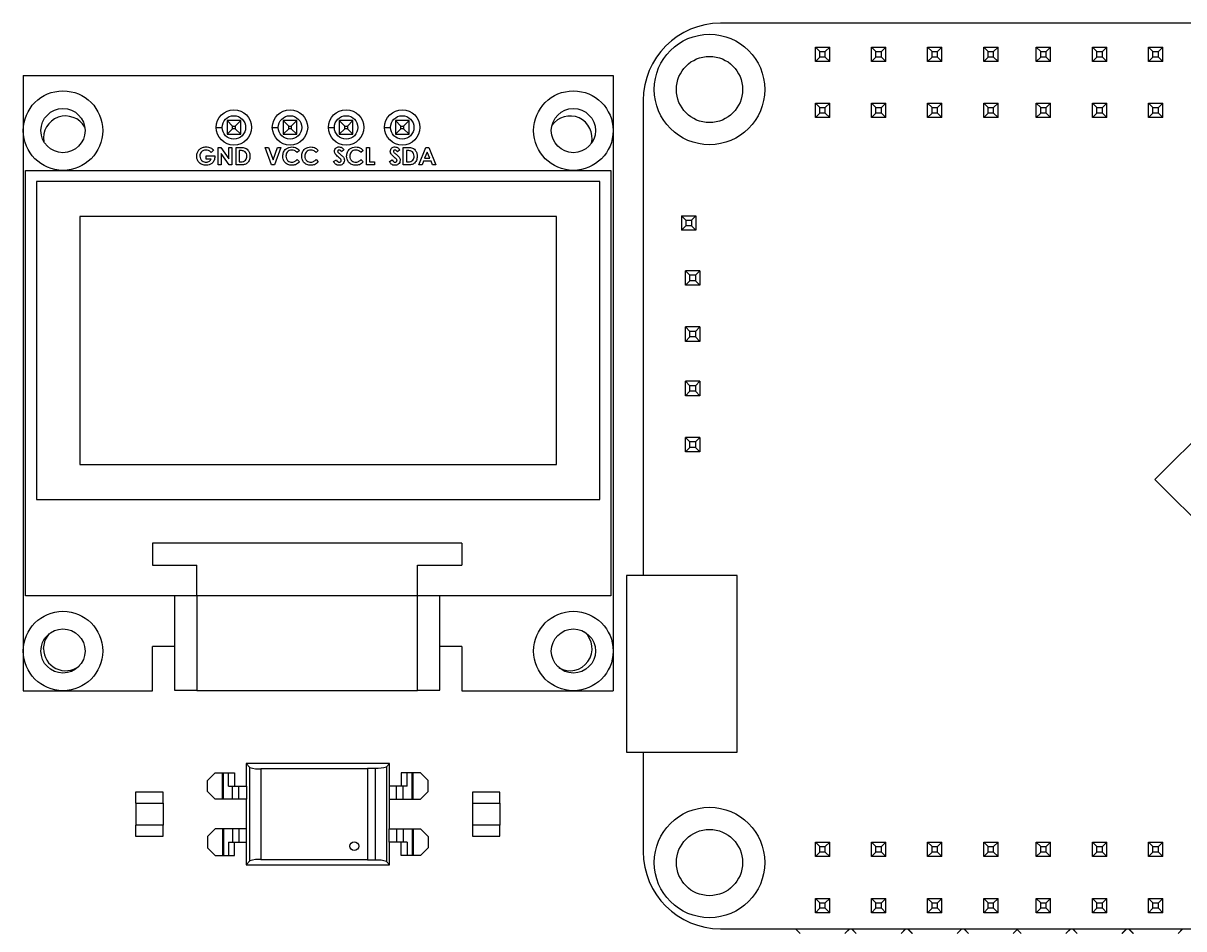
# Model space of a CAD drawing. Header units: millimetres. Extents: x 125 to 686, y 158 to 585.
# Drawn here: x 438.2 to 490.8, y 344.5 to 385.5 of the extents above; entities that cross this region are included whole.
import ezdxf

# ---------------------------------------------------------------- set-up
doc = ezdxf.new("R2010")
doc.units = ezdxf.units.MM

msp = doc.modelspace()

# ---------------------------------------------------------------- linework, layer by layer
at = {"color": 7, "linetype": 'Continuous', "lineweight": 25}
for p, q in [((531.799, 385.541), (469.799, 385.541)), ((474.291, 384.26), (474.091, 384.46)), ((474.091, 384.46), (474.741, 384.46)), ((474.091, 383.81), (474.091, 384.46)), ((474.091, 383.81), (474.291, 384.01)), ((474.291, 384.26), (474.541, 384.26)), ((474.291, 384.01), (474.291, 384.26)), ((474.541, 384.01), (474.291, 384.01)), ((474.541, 384.26), (474.741, 384.46)), ((474.541, 384.01), (474.541, 384.26)), ((474.541, 384.01), (474.741, 383.81)), ((474.741, 383.81), (474.741, 384.46)), ((476.831, 384.26), (476.631, 384.46)), ((476.631, 384.46), (477.281, 384.46)), ((476.631, 383.81), (476.631, 384.46)), ((476.631, 383.81), (476.831, 384.01)), ((476.831, 384.26), (477.081, 384.26)), ((476.831, 384.01), (476.831, 384.26)), ((477.081, 384.01), (476.831, 384.01)), ((477.081, 384.26), (477.281, 384.46)), ((477.081, 384.01), (477.081, 384.26)), ((477.081, 384.01), (477.281, 383.81)), ((477.281, 383.81), (477.281, 384.46)), ((479.371, 384.26), (479.171, 384.46)), ((479.171, 384.46), (479.821, 384.46)), ((479.171, 383.81), (479.171, 384.46)), ((479.171, 383.81), (479.371, 384.01)), ((479.371, 384.26), (479.621, 384.26)), ((479.371, 384.01), (479.371, 384.26)), ((479.621, 384.01), (479.371, 384.01)), ((479.621, 384.26), (479.821, 384.46)), ((479.621, 384.01), (479.621, 384.26)), ((479.621, 384.01), (479.821, 383.81)), ((479.821, 383.81), (479.821, 384.46)), ((481.911, 384.26), (481.711, 384.46)), ((481.711, 383.81), (481.711, 384.46)), ((481.711, 384.46), (482.361, 384.46)), ((481.711, 383.81), (481.911, 384.01)), ((481.911, 384.01), (481.911, 384.26)), ((481.911, 384.26), (482.161, 384.26)), ((482.161, 384.01), (481.911, 384.01)), ((482.161, 384.26), (482.361, 384.46)), ((482.161, 384.01), (482.161, 384.26)), ((482.161, 384.01), (482.361, 383.81)), ((482.361, 383.81), (482.361, 384.46)), ((484.291, 384.26), (484.091, 384.46)), ((484.091, 384.46), (484.741, 384.46)), ((484.091, 383.81), (484.091, 384.46)), ((484.091, 383.81), (484.291, 384.01)), ((484.291, 384.26), (484.541, 384.26)), ((484.291, 384.01), (484.291, 384.26)), ((484.541, 384.01), (484.291, 384.01)), ((484.541, 384.26), (484.741, 384.46)), ((484.541, 384.01), (484.541, 384.26)), ((484.541, 384.01), (484.741, 383.81)), ((484.741, 383.81), (484.741, 384.46)), ((486.831, 384.26), (486.631, 384.46)), ((486.631, 383.81), (486.631, 384.46)), ((486.631, 384.46), (487.281, 384.46)), ((486.631, 383.81), (486.831, 384.01)), ((486.831, 384.01), (486.831, 384.26)), ((486.831, 384.26), (487.081, 384.26)), ((487.081, 384.01), (486.831, 384.01)), ((487.081, 384.26), (487.281, 384.46)), ((487.081, 384.01), (487.081, 384.26)), ((487.081, 384.01), (487.281, 383.81)), ((487.281, 383.81), (487.281, 384.46)), ((489.371, 384.26), (489.171, 384.46)), ((489.171, 384.46), (489.821, 384.46)), ((489.171, 383.81), (489.171, 384.46)), ((489.171, 383.81), (489.371, 384.01)), ((489.371, 384.26), (489.621, 384.26)), ((489.371, 384.01), (489.371, 384.26)), ((489.621, 384.01), (489.371, 384.01)), ((489.621, 384.26), (489.821, 384.46)), ((489.621, 384.01), (489.621, 384.26)), ((489.621, 384.01), (489.821, 383.81)), ((489.821, 383.81), (489.821, 384.46)), ((474.741, 383.81), (474.091, 383.81)), ((477.281, 383.81), (476.631, 383.81)), ((479.821, 383.81), (479.171, 383.81)), ((482.361, 383.81), (481.711, 383.81)), ((484.741, 383.81), (484.091, 383.81)), ((487.281, 383.81), (486.631, 383.81)), ((489.821, 383.81), (489.171, 383.81)), ((438.238, 383.178), (438.238, 355.318)), ((438.238, 383.178), (464.938, 383.178)), ((464.938, 383.178), (464.938, 355.318)), ((466.299, 382.041), (466.299, 360.541)), ((474.291, 381.72), (474.091, 381.92)), ((474.091, 381.92), (474.741, 381.92)), ((474.091, 381.27), (474.091, 381.92)), ((474.541, 381.72), (474.741, 381.92)), ((474.741, 381.27), (474.741, 381.92)), ((476.831, 381.72), (476.631, 381.92)), ((476.631, 381.27), (476.631, 381.92)), ((476.631, 381.92), (477.281, 381.92)), ((477.081, 381.72), (477.281, 381.92)), ((477.281, 381.27), (477.281, 381.92)), ((479.371, 381.72), (479.171, 381.92)), ((479.171, 381.27), (479.171, 381.92)), ((479.171, 381.92), (479.821, 381.92)), ((479.621, 381.72), (479.821, 381.92)), ((479.821, 381.27), (479.821, 381.92)), ((481.911, 381.72), (481.711, 381.92)), ((481.711, 381.92), (482.361, 381.92)), ((481.711, 381.27), (481.711, 381.92)), ((482.161, 381.72), (482.361, 381.92)), ((482.361, 381.27), (482.361, 381.92)), ((484.291, 381.72), (484.091, 381.92)), ((484.091, 381.27), (484.091, 381.92)), ((484.091, 381.92), (484.741, 381.92)), ((484.541, 381.72), (484.741, 381.92)), ((484.741, 381.27), (484.741, 381.92)), ((486.831, 381.72), (486.631, 381.92)), ((486.631, 381.27), (486.631, 381.92)), ((486.631, 381.92), (487.281, 381.92)), ((487.081, 381.72), (487.281, 381.92)), ((487.281, 381.27), (487.281, 381.92)), ((489.371, 381.72), (489.171, 381.92)), ((489.171, 381.27), (489.171, 381.92)), ((489.171, 381.92), (489.821, 381.92)), ((489.621, 381.72), (489.821, 381.92)), ((489.821, 381.27), (489.821, 381.92)), ((474.091, 381.27), (474.291, 381.47)), ((474.291, 381.72), (474.541, 381.72)), ((474.291, 381.47), (474.291, 381.72)), ((474.541, 381.47), (474.291, 381.47)), ((474.541, 381.47), (474.541, 381.72)), ((474.541, 381.47), (474.741, 381.27)), ((476.631, 381.27), (476.831, 381.47)), ((476.831, 381.47), (476.831, 381.72)), ((476.831, 381.72), (477.081, 381.72)), ((477.081, 381.47), (476.831, 381.47)), ((477.081, 381.47), (477.081, 381.72)), ((477.081, 381.47), (477.281, 381.27)), ((479.171, 381.27), (479.371, 381.47)), ((479.371, 381.47), (479.371, 381.72)), ((479.371, 381.72), (479.621, 381.72)), ((479.621, 381.47), (479.371, 381.47)), ((479.621, 381.47), (479.621, 381.72)), ((479.621, 381.47), (479.821, 381.27)), ((481.711, 381.27), (481.911, 381.47)), ((481.911, 381.72), (482.161, 381.72)), ((481.911, 381.47), (481.911, 381.72)), ((482.161, 381.47), (481.911, 381.47)), ((482.161, 381.47), (482.161, 381.72)), ((482.161, 381.47), (482.361, 381.27)), ((484.091, 381.27), (484.291, 381.47)), ((484.291, 381.47), (484.291, 381.72)), ((484.291, 381.72), (484.541, 381.72)), ((484.541, 381.47), (484.291, 381.47)), ((484.541, 381.47), (484.541, 381.72)), ((484.541, 381.47), (484.741, 381.27)), ((486.631, 381.27), (486.831, 381.47)), ((486.831, 381.47), (486.831, 381.72)), ((486.831, 381.72), (487.081, 381.72)), ((487.081, 381.47), (486.831, 381.47)), ((487.081, 381.47), (487.081, 381.72)), ((487.081, 381.47), (487.281, 381.27)), ((489.171, 381.27), (489.371, 381.47)), ((489.371, 381.47), (489.371, 381.72)), ((489.371, 381.72), (489.621, 381.72)), ((489.621, 381.47), (489.371, 381.47)), ((489.621, 381.47), (489.621, 381.72)), ((489.621, 381.47), (489.821, 381.27)), ((448.084, 381.134), (447.462, 381.134)), ((447.716, 380.88), (447.462, 381.134)), ((447.462, 381.134), (447.462, 380.512)), ((447.716, 380.766), (447.716, 380.88)), ((447.716, 380.88), (447.83, 380.88)), ((448.084, 381.134), (447.83, 380.88)), ((447.83, 380.88), (447.83, 380.766)), ((448.084, 380.512), (448.084, 381.134)), ((450.624, 381.134), (450.002, 381.134)), ((450.002, 381.134), (450.256, 380.88)), ((450.002, 381.134), (450.002, 380.512)), ((450.256, 380.88), (450.37, 380.88)), ((450.256, 380.766), (450.256, 380.88)), ((450.624, 381.134), (450.37, 380.88)), ((450.37, 380.88), (450.37, 380.766)), ((450.624, 380.512), (450.624, 381.134)), ((452.542, 381.134), (452.542, 380.512)), ((452.796, 380.88), (452.542, 381.134)), ((453.164, 381.134), (452.542, 381.134)), ((452.796, 380.766), (452.796, 380.88)), ((452.796, 380.88), (452.91, 380.88)), ((453.164, 381.134), (452.91, 380.88)), ((452.91, 380.88), (452.91, 380.766)), ((453.164, 380.512), (453.164, 381.134)), ((455.704, 381.134), (455.082, 381.134)), ((455.336, 380.88), (455.082, 381.134)), ((455.082, 381.134), (455.082, 380.512)), ((455.336, 380.766), (455.336, 380.88)), ((455.336, 380.88), (455.45, 380.88)), ((455.704, 381.134), (455.45, 380.88)), ((455.45, 380.88), (455.45, 380.766)), ((455.704, 380.512), (455.704, 381.134)), ((474.741, 381.27), (474.091, 381.27)), ((477.281, 381.27), (476.631, 381.27)), ((479.821, 381.27), (479.171, 381.27)), ((482.361, 381.27), (481.711, 381.27)), ((484.741, 381.27), (484.091, 381.27)), ((487.281, 381.27), (486.631, 381.27)), ((489.821, 381.27), (489.171, 381.27)), ((446.973, 380.823), (447.241, 380.823)), ((447.716, 380.766), (447.462, 380.512)), ((447.462, 380.512), (448.084, 380.512)), ((447.83, 380.766), (447.716, 380.766)), ((448.084, 380.512), (447.83, 380.766)), ((449.513, 380.823), (449.781, 380.823)), ((450.256, 380.766), (450.002, 380.512)), ((450.002, 380.512), (450.624, 380.512)), ((450.37, 380.766), (450.256, 380.766)), ((450.37, 380.766), (450.624, 380.512)), ((452.053, 380.823), (452.321, 380.823)), ((452.796, 380.766), (452.542, 380.512)), ((452.542, 380.512), (453.164, 380.512)), ((452.91, 380.766), (452.796, 380.766)), ((453.164, 380.512), (452.91, 380.766)), ((454.593, 380.823), (454.861, 380.823)), ((455.336, 380.766), (455.082, 380.512)), ((455.082, 380.512), (455.704, 380.512)), ((455.45, 380.766), (455.336, 380.766)), ((455.704, 380.512), (455.45, 380.766)), ((446.857, 379.795), (446.749, 379.692)), ((447.055, 379.921), (447.184, 379.921)), ((447.055, 379.128), (447.055, 379.921)), ((447.184, 379.921), (447.544, 379.399)), ((447.544, 379.921), (447.686, 379.921)), ((447.544, 379.399), (447.544, 379.921)), ((447.686, 379.921), (447.686, 379.128)), ((447.87, 379.921), (448.049, 379.921)), ((447.87, 379.128), (447.87, 379.921)), ((449.187, 379.921), (449.34, 379.921)), ((449.475, 379.128), (449.187, 379.921)), ((449.34, 379.921), (449.544, 379.358)), ((449.544, 379.358), (449.748, 379.921)), ((449.9, 379.921), (449.612, 379.128)), ((449.748, 379.921), (449.9, 379.921)), ((450.739, 379.784), (450.635, 379.684)), ((451.594, 379.784), (451.49, 379.684)), ((452.754, 379.815), (452.648, 379.718)), ((453.629, 379.784), (453.525, 379.684)), ((453.772, 379.921), (453.914, 379.921)), ((453.772, 379.128), (453.772, 379.921)), ((453.914, 379.921), (453.914, 379.27)), ((455.278, 379.815), (455.171, 379.718)), ((455.441, 379.921), (455.62, 379.921)), ((455.441, 379.128), (455.441, 379.921)), ((456.138, 379.128), (456.458, 379.921)), ((456.458, 379.921), (456.591, 379.921)), ((456.591, 379.921), (456.911, 379.128)), ((446.516, 379.535), (446.912, 379.535)), ((446.516, 379.392), (446.516, 379.535)), ((446.744, 379.392), (446.516, 379.392)), ((446.912, 379.535), (446.913, 379.501)), ((447.198, 379.648), (447.198, 379.128)), ((447.557, 379.128), (447.198, 379.648)), ((448.012, 379.779), (448.012, 379.27)), ((448.066, 379.779), (448.012, 379.779)), ((448.012, 379.27), (448.086, 379.27)), ((450.635, 379.365), (450.736, 379.259)), ((451.49, 379.365), (451.591, 379.259)), ((452.286, 379.276), (452.411, 379.352)), ((453.525, 379.365), (453.626, 379.259)), ((453.914, 379.27), (454.138, 379.27)), ((454.138, 379.27), (454.138, 379.128)), ((454.81, 379.276), (454.935, 379.352)), ((455.583, 379.779), (455.583, 379.27)), ((455.638, 379.779), (455.583, 379.779)), ((455.583, 379.27), (455.658, 379.27)), ((456.351, 379.29), (456.29, 379.128)), ((456.697, 379.29), (456.351, 379.29)), ((456.524, 379.708), (456.406, 379.433)), ((456.406, 379.433), (456.643, 379.433)), ((456.643, 379.433), (456.524, 379.708)), ((456.759, 379.128), (456.697, 379.29)), ((438.338, 359.618), (438.338, 378.878)), ((438.338, 378.878), (464.838, 378.878)), ((447.198, 379.128), (447.055, 379.128)), ((447.686, 379.128), (447.557, 379.128)), ((448.052, 379.128), (447.87, 379.128)), ((449.612, 379.128), (449.475, 379.128)), ((454.138, 379.128), (453.772, 379.128)), ((455.623, 379.128), (455.441, 379.128)), ((456.29, 379.128), (456.138, 379.128)), ((456.911, 379.128), (456.759, 379.128)), ((464.838, 378.878), (464.838, 359.618)), ((438.838, 378.378), (438.838, 363.978)), ((464.338, 378.378), (438.838, 378.378)), ((464.338, 363.978), (464.338, 378.378)), ((440.808, 376.788), (440.808, 365.568)), ((462.368, 376.788), (440.808, 376.788)), ((462.368, 365.568), (462.368, 376.788)), ((468.229, 376.621), (468.029, 376.821)), ((468.029, 376.821), (468.679, 376.821)), ((468.029, 376.821), (468.029, 376.171)), ((468.679, 376.821), (468.479, 376.621)), ((468.679, 376.821), (468.679, 376.171)), ((468.229, 376.371), (468.029, 376.171)), ((468.679, 376.171), (468.029, 376.171)), ((468.229, 376.621), (468.479, 376.621)), ((468.229, 376.621), (468.229, 376.371)), ((468.479, 376.371), (468.229, 376.371)), ((468.479, 376.621), (468.479, 376.371)), ((468.479, 376.371), (468.679, 376.171)), ((468.41, 374.128), (468.21, 374.328)), ((468.21, 373.678), (468.21, 374.328)), ((468.86, 374.328), (468.21, 374.328)), ((468.41, 373.878), (468.41, 374.128)), ((468.66, 374.128), (468.41, 374.128)), ((468.66, 374.128), (468.86, 374.328)), ((468.66, 374.128), (468.66, 373.878)), ((468.86, 374.328), (468.86, 373.678)), ((468.41, 373.878), (468.21, 373.678)), ((468.86, 373.678), (468.21, 373.678)), ((468.66, 373.878), (468.41, 373.878)), ((468.86, 373.678), (468.66, 373.878)), ((498.299, 373.719), (489.46, 364.88)), ((468.41, 371.588), (468.21, 371.788)), ((468.21, 371.138), (468.21, 371.788)), ((468.86, 371.788), (468.21, 371.788)), ((468.41, 371.338), (468.41, 371.588)), ((468.66, 371.588), (468.41, 371.588)), ((468.66, 371.588), (468.86, 371.788)), ((468.66, 371.588), (468.66, 371.338)), ((468.86, 371.788), (468.86, 371.138)), ((468.41, 371.338), (468.21, 371.138)), ((468.86, 371.138), (468.21, 371.138)), ((468.66, 371.338), (468.41, 371.338)), ((468.86, 371.138), (468.66, 371.338)), ((468.41, 369.128), (468.21, 369.328)), ((468.21, 368.678), (468.21, 369.328)), ((468.86, 369.328), (468.21, 369.328)), ((468.66, 369.128), (468.86, 369.328)), ((468.86, 369.328), (468.86, 368.678)), ((468.41, 368.878), (468.21, 368.678)), ((468.41, 368.878), (468.41, 369.128)), ((468.66, 369.128), (468.41, 369.128)), ((468.66, 368.878), (468.41, 368.878)), ((468.66, 369.128), (468.66, 368.878)), ((468.86, 368.678), (468.66, 368.878)), ((468.86, 368.678), (468.21, 368.678)), ((468.41, 366.588), (468.21, 366.788)), ((468.21, 366.138), (468.21, 366.788)), ((468.86, 366.788), (468.21, 366.788)), ((468.66, 366.588), (468.86, 366.788)), ((468.86, 366.788), (468.86, 366.138)), ((468.41, 366.338), (468.21, 366.138)), ((468.86, 366.138), (468.21, 366.138)), ((468.41, 366.338), (468.41, 366.588)), ((468.66, 366.588), (468.41, 366.588)), ((468.66, 366.338), (468.41, 366.338)), ((468.66, 366.588), (468.66, 366.338)), ((468.86, 366.138), (468.66, 366.338)), ((440.808, 365.568), (462.368, 365.568)), ((489.46, 364.88), (498.299, 356.041)), ((438.838, 363.978), (464.338, 363.978)), ((444.091, 361.998), (444.091, 360.998)), ((458.091, 361.998), (444.091, 361.998)), ((458.091, 361.998), (458.091, 360.998)), ((444.091, 360.998), (446.096, 360.998)), ((446.096, 359.618), (446.096, 360.998)), ((456.091, 359.618), (456.091, 360.998)), ((456.091, 360.998), (458.091, 360.998)), ((465.549, 360.541), (465.549, 352.541)), ((470.549, 360.541), (465.549, 360.541)), ((470.549, 352.541), (470.549, 360.541)), ((464.838, 359.618), (438.338, 359.618)), ((444.091, 355.318), (444.091, 357.318)), ((445.091, 357.318), (444.091, 357.318)), ((458.091, 357.318), (457.091, 357.318)), ((458.091, 357.318), (458.091, 355.318)), ((438.238, 355.318), (444.091, 355.318)), ((445.091, 355.338), (446.096, 355.338)), ((456.091, 355.318), (446.096, 355.318)), ((456.091, 355.338), (457.091, 355.338)), ((458.091, 355.318), (464.938, 355.318)), ((465.549, 352.541), (470.549, 352.541)), ((466.299, 352.541), (466.299, 348.041)), ((454.822, 352.023), (448.322, 352.023)), ((448.5, 351.845), (448.322, 352.023)), ((448.322, 352.023), (448.322, 351.003)), ((454.678, 351.88), (454.822, 352.023)), ((454.822, 351.003), (454.822, 352.023)), ((446.922, 351.603), (446.572, 351.253)), ((446.922, 351.603), (447.798, 351.603)), ((447.262, 350.403), (447.262, 351.603)), ((447.302, 350.403), (447.302, 351.603)), ((447.532, 351.003), (447.532, 351.603)), ((447.798, 351.603), (447.798, 351.003)), ((448.5, 347.621), (448.5, 351.845)), ((448.995, 351.784), (448.995, 347.682)), ((453.822, 351.784), (448.995, 351.784)), ((453.822, 351.819), (453.822, 347.647)), ((453.822, 351.819), (454.183, 351.819)), ((454.183, 347.647), (454.183, 351.819)), ((454.678, 351.88), (454.678, 347.586)), ((456.222, 351.603), (455.346, 351.603)), ((455.346, 351.603), (455.346, 351.003)), ((455.612, 351.003), (455.612, 351.603)), ((455.842, 350.403), (455.842, 351.603)), ((455.881, 350.403), (455.881, 351.603)), ((456.222, 351.603), (456.572, 351.253)), ((446.572, 350.753), (446.572, 351.253)), ((447.532, 351.003), (448.34, 351.003)), ((447.711, 350.403), (447.711, 351.003)), ((448.004, 350.403), (448.004, 351.003)), ((448.34, 351.003), (448.34, 350.403)), ((454.804, 351.003), (454.804, 350.403)), ((455.612, 351.003), (454.804, 351.003)), ((455.139, 350.403), (455.139, 351.003)), ((455.433, 350.403), (455.433, 351.003)), ((456.572, 350.753), (456.572, 351.253)), ((444.577, 350.733), (443.327, 350.733)), ((443.327, 350.733), (443.327, 350.233)), ((444.577, 350.233), (444.577, 350.733)), ((446.572, 350.753), (446.922, 350.403)), ((448.34, 350.403), (446.922, 350.403)), ((448.322, 350.403), (448.322, 349.063)), ((454.804, 350.403), (456.222, 350.403)), ((454.822, 349.063), (454.822, 350.403)), ((456.572, 350.753), (456.222, 350.403)), ((458.567, 350.733), (458.567, 350.233)), ((459.817, 350.733), (458.567, 350.733)), ((459.817, 350.233), (459.817, 350.733)), ((443.327, 350.233), (444.577, 350.233)), ((443.328, 350.233), (443.328, 349.233)), ((444.576, 350.233), (444.576, 349.233)), ((458.567, 350.233), (459.817, 350.233)), ((458.568, 350.233), (458.568, 349.233)), ((459.816, 350.233), (459.816, 349.233)), ((444.577, 349.233), (443.327, 349.233)), ((443.327, 349.233), (443.327, 348.733)), ((444.577, 348.733), (444.577, 349.233)), ((446.572, 348.713), (446.922, 349.063)), ((448.34, 349.063), (446.922, 349.063)), ((447.262, 349.063), (447.262, 347.863)), ((447.302, 349.063), (447.302, 347.863)), ((447.711, 349.063), (447.711, 348.463)), ((448.004, 349.063), (448.004, 348.463)), ((448.34, 348.463), (448.34, 349.063)), ((454.804, 349.063), (456.222, 349.063)), ((454.804, 348.463), (454.804, 349.063)), ((455.139, 349.063), (455.139, 348.463)), ((455.433, 349.063), (455.433, 348.463)), ((455.842, 349.063), (455.842, 347.863)), ((455.881, 349.063), (455.881, 347.863)), ((456.572, 348.713), (456.222, 349.063)), ((458.567, 349.233), (458.567, 348.733)), ((459.817, 349.233), (458.567, 349.233)), ((459.817, 348.733), (459.817, 349.233)), ((443.327, 348.733), (444.577, 348.733)), ((446.572, 348.713), (446.572, 348.213)), ((447.532, 348.463), (448.34, 348.463)), ((447.532, 348.463), (447.532, 347.863)), ((447.798, 347.863), (447.798, 348.463)), ((448.322, 348.463), (448.322, 347.443)), ((455.612, 348.463), (454.804, 348.463)), ((454.822, 347.443), (454.822, 348.463)), ((455.346, 347.863), (455.346, 348.463)), ((455.612, 348.463), (455.612, 347.863)), ((456.572, 348.713), (456.572, 348.213)), ((458.567, 348.733), (459.817, 348.733)), ((474.291, 348.26), (474.091, 348.46)), ((474.091, 347.81), (474.091, 348.46)), ((474.091, 348.46), (474.741, 348.46)), ((474.541, 348.26), (474.741, 348.46)), ((474.741, 347.81), (474.741, 348.46)), ((476.831, 348.26), (476.631, 348.46)), ((476.631, 348.46), (477.281, 348.46)), ((476.631, 347.81), (476.631, 348.46)), ((477.081, 348.26), (477.281, 348.46)), ((477.281, 347.81), (477.281, 348.46)), ((479.371, 348.26), (479.171, 348.46)), ((479.171, 347.81), (479.171, 348.46)), ((479.171, 348.46), (479.821, 348.46)), ((479.621, 348.26), (479.821, 348.46)), ((479.821, 347.81), (479.821, 348.46)), ((481.911, 348.26), (481.711, 348.46)), ((481.711, 348.46), (482.361, 348.46)), ((481.711, 347.81), (481.711, 348.46)), ((482.161, 348.26), (482.361, 348.46)), ((482.361, 347.81), (482.361, 348.46)), ((484.291, 348.26), (484.091, 348.46)), ((484.091, 348.46), (484.741, 348.46)), ((484.091, 347.81), (484.091, 348.46)), ((484.541, 348.26), (484.741, 348.46)), ((484.741, 347.81), (484.741, 348.46)), ((486.831, 348.26), (486.631, 348.46)), ((486.631, 347.81), (486.631, 348.46)), ((486.631, 348.46), (487.281, 348.46)), ((487.081, 348.26), (487.281, 348.46)), ((487.281, 347.81), (487.281, 348.46)), ((489.371, 348.26), (489.171, 348.46)), ((489.171, 347.81), (489.171, 348.46)), ((489.171, 348.46), (489.821, 348.46)), ((489.621, 348.26), (489.821, 348.46)), ((489.821, 347.81), (489.821, 348.46)), ((446.922, 347.863), (446.572, 348.213)), ((446.922, 347.863), (447.798, 347.863)), ((456.222, 347.863), (455.346, 347.863)), ((456.222, 347.863), (456.572, 348.213)), ((474.091, 347.81), (474.291, 348.01)), ((474.741, 347.81), (474.091, 347.81)), ((474.291, 348.01), (474.291, 348.26)), ((474.291, 348.26), (474.541, 348.26)), ((474.541, 348.01), (474.291, 348.01)), ((474.541, 348.01), (474.541, 348.26)), ((474.541, 348.01), (474.741, 347.81)), ((476.631, 347.81), (476.831, 348.01)), ((477.281, 347.81), (476.631, 347.81)), ((476.831, 348.01), (476.831, 348.26)), ((476.831, 348.26), (477.081, 348.26)), ((477.081, 348.01), (476.831, 348.01)), ((477.081, 348.01), (477.081, 348.26)), ((477.081, 348.01), (477.281, 347.81)), ((479.171, 347.81), (479.371, 348.01)), ((479.821, 347.81), (479.171, 347.81)), ((479.371, 348.01), (479.371, 348.26)), ((479.371, 348.26), (479.621, 348.26)), ((479.621, 348.01), (479.371, 348.01)), ((479.621, 348.01), (479.621, 348.26)), ((479.621, 348.01), (479.821, 347.81)), ((481.711, 347.81), (481.911, 348.01)), ((482.361, 347.81), (481.711, 347.81)), ((481.911, 348.26), (482.161, 348.26)), ((481.911, 348.01), (481.911, 348.26)), ((482.161, 348.01), (481.911, 348.01)), ((482.161, 348.01), (482.161, 348.26)), ((482.161, 348.01), (482.361, 347.81)), ((484.091, 347.81), (484.291, 348.01)), ((484.741, 347.81), (484.091, 347.81)), ((484.291, 348.26), (484.541, 348.26)), ((484.291, 348.01), (484.291, 348.26)), ((484.541, 348.01), (484.291, 348.01)), ((484.541, 348.01), (484.541, 348.26)), ((484.541, 348.01), (484.741, 347.81)), ((486.631, 347.81), (486.831, 348.01)), ((487.281, 347.81), (486.631, 347.81)), ((486.831, 348.01), (486.831, 348.26)), ((486.831, 348.26), (487.081, 348.26)), ((487.081, 348.01), (486.831, 348.01)), ((487.081, 348.01), (487.081, 348.26)), ((487.081, 348.01), (487.281, 347.81)), ((489.171, 347.81), (489.371, 348.01)), ((489.821, 347.81), (489.171, 347.81)), ((489.371, 348.01), (489.371, 348.26)), ((489.371, 348.26), (489.621, 348.26)), ((489.621, 348.01), (489.371, 348.01)), ((489.621, 348.01), (489.621, 348.26)), ((489.621, 348.01), (489.821, 347.81)), ((448.5, 347.621), (448.322, 347.443)), ((448.322, 347.443), (454.822, 347.443)), ((448.995, 347.682), (453.822, 347.682)), ((454.183, 347.647), (453.822, 347.647)), ((454.678, 347.586), (454.822, 347.443)), ((474.291, 345.72), (474.091, 345.92)), ((474.091, 345.92), (474.741, 345.92)), ((474.091, 345.27), (474.091, 345.92)), ((474.291, 345.72), (474.541, 345.72)), ((474.291, 345.47), (474.291, 345.72)), ((474.541, 345.72), (474.741, 345.92)), ((474.541, 345.47), (474.541, 345.72)), ((474.741, 345.27), (474.741, 345.92)), ((476.831, 345.72), (476.631, 345.92)), ((476.631, 345.27), (476.631, 345.92)), ((476.631, 345.92), (477.281, 345.92)), ((476.831, 345.47), (476.831, 345.72)), ((476.831, 345.72), (477.081, 345.72)), ((477.081, 345.72), (477.281, 345.92)), ((477.081, 345.47), (477.081, 345.72)), ((477.281, 345.27), (477.281, 345.92)), ((479.371, 345.72), (479.171, 345.92)), ((479.171, 345.27), (479.171, 345.92)), ((479.171, 345.92), (479.821, 345.92)), ((479.371, 345.47), (479.371, 345.72)), ((479.371, 345.72), (479.621, 345.72)), ((479.621, 345.72), (479.821, 345.92)), ((479.621, 345.47), (479.621, 345.72)), ((479.821, 345.27), (479.821, 345.92)), ((481.911, 345.72), (481.711, 345.92)), ((481.711, 345.92), (482.361, 345.92)), ((481.711, 345.27), (481.711, 345.92)), ((481.911, 345.47), (481.911, 345.72)), ((481.911, 345.72), (482.161, 345.72)), ((482.161, 345.72), (482.361, 345.92)), ((482.161, 345.47), (482.161, 345.72)), ((482.361, 345.27), (482.361, 345.92)), ((484.291, 345.72), (484.091, 345.92)), ((484.091, 345.27), (484.091, 345.92)), ((484.091, 345.92), (484.741, 345.92)), ((484.291, 345.47), (484.291, 345.72)), ((484.291, 345.72), (484.541, 345.72)), ((484.541, 345.72), (484.741, 345.92)), ((484.541, 345.47), (484.541, 345.72)), ((484.741, 345.27), (484.741, 345.92)), ((486.831, 345.72), (486.631, 345.92)), ((486.631, 345.92), (487.281, 345.92)), ((486.631, 345.27), (486.631, 345.92)), ((486.831, 345.72), (487.081, 345.72)), ((486.831, 345.47), (486.831, 345.72)), ((487.081, 345.72), (487.281, 345.92)), ((487.081, 345.47), (487.081, 345.72)), ((487.281, 345.27), (487.281, 345.92)), ((489.371, 345.72), (489.171, 345.92)), ((489.171, 345.27), (489.171, 345.92)), ((489.171, 345.92), (489.821, 345.92)), ((489.371, 345.47), (489.371, 345.72)), ((489.371, 345.72), (489.621, 345.72)), ((489.621, 345.72), (489.821, 345.92)), ((489.621, 345.47), (489.621, 345.72)), ((489.821, 345.27), (489.821, 345.92)), ((474.091, 345.27), (474.291, 345.47)), ((474.741, 345.27), (474.091, 345.27)), ((474.541, 345.47), (474.291, 345.47)), ((474.541, 345.47), (474.741, 345.27)), ((476.631, 345.27), (476.831, 345.47)), ((477.281, 345.27), (476.631, 345.27)), ((477.081, 345.47), (476.831, 345.47)), ((477.081, 345.47), (477.281, 345.27)), ((479.171, 345.27), (479.371, 345.47)), ((479.821, 345.27), (479.171, 345.27)), ((479.621, 345.47), (479.371, 345.47)), ((479.621, 345.47), (479.821, 345.27)), ((481.711, 345.27), (481.911, 345.47)), ((482.361, 345.27), (481.711, 345.27)), ((482.161, 345.47), (481.911, 345.47)), ((482.161, 345.47), (482.361, 345.27)), ((484.091, 345.27), (484.291, 345.47)), ((484.741, 345.27), (484.091, 345.27)), ((484.541, 345.47), (484.291, 345.47)), ((484.541, 345.47), (484.741, 345.27)), ((486.631, 345.27), (486.831, 345.47)), ((487.281, 345.27), (486.631, 345.27)), ((487.081, 345.47), (486.831, 345.47)), ((487.081, 345.47), (487.281, 345.27)), ((489.171, 345.27), (489.371, 345.47)), ((489.821, 345.27), (489.171, 345.27)), ((489.621, 345.47), (489.371, 345.47)), ((489.621, 345.47), (489.821, 345.27)), ((469.799, 344.541), (531.799, 344.541)), ((473.185, 344.541), (473.4, 344.325)), ((473.199, 344.541), (473.405, 344.335)), ((475.634, 344.541), (475.428, 344.335)), ((475.648, 344.541), (475.432, 344.325)), ((475.725, 344.541), (475.94, 344.325)), ((475.739, 344.541), (475.945, 344.335)), ((478.174, 344.541), (477.968, 344.335)), ((478.188, 344.541), (477.972, 344.325)), ((478.265, 344.541), (478.48, 344.325)), ((478.279, 344.541), (478.485, 344.335)), ((480.714, 344.541), (480.508, 344.335)), ((480.728, 344.541), (480.512, 344.325)), ((480.805, 344.541), (481.02, 344.325)), ((480.819, 344.541), (481.025, 344.335)), ((483.254, 344.541), (483.048, 344.335)), ((483.199, 344.541), (483.405, 344.335)), ((485.634, 344.541), (485.428, 344.335)), ((485.648, 344.541), (485.432, 344.325)), ((485.725, 344.541), (485.94, 344.325)), ((485.739, 344.541), (485.945, 344.335)), ((488.174, 344.541), (487.968, 344.335)), ((488.188, 344.541), (487.972, 344.325)), ((488.265, 344.541), (488.48, 344.325)), ((488.279, 344.541), (488.485, 344.335)), ((490.714, 344.541), (490.508, 344.335)), ((490.728, 344.541), (490.512, 344.325))]:
    msp.add_line(p, q, dxfattribs=at)
at = {"color": 7, "linetype": 'Continuous', "lineweight": 25, "flags": 128}
msp.add_lwpolyline([(439.158, 357.226), (439.234, 357.609), (439.43, 357.912)], dxfattribs=at)
at = {"color": 7, "linetype": 'Continuous', "lineweight": 25}
for centre, radius in [((469.299, 382.541), 2.5), ((469.299, 382.541), 1.5), ((440.038, 380.678), 1.8), ((463.138, 380.678), 1.8), ((440.038, 380.678), 1), ((447.773, 380.823), 0.8), ((450.313, 380.823), 0.8), ((452.853, 380.823), 0.8), ((455.393, 380.823), 0.8), ((463.138, 380.678), 1), ((447.773, 380.823), 0.532), ((450.313, 380.823), 0.532), ((452.853, 380.823), 0.532), ((455.393, 380.823), 0.532), ((440.038, 357.118), 1.8), ((463.138, 357.118), 1.8), ((440.038, 357.118), 1), ((463.138, 357.118), 1), ((469.299, 347.541), 2.5), ((469.299, 347.541), 1.5), ((453.222, 348.282), 0.2), ((453.222, 348.282), 0.2)]:
    msp.add_circle(centre, radius, dxfattribs=at)
for centre, radius, start, end in [((469.799, 382.041), 3.5, 90, 180), ((440.158, 380.34), 1, 29.8847, 189.2436), ((462.986, 380.34), 1, 346.4292, 145.0913), ((462.986, 357.226), 1, 239.8699, 49.1576), ((440.158, 357.226), 1, 180, 307.4532), ((448.895, 353.023), 1.243, 251.4588, 274.6106), ((454.283, 353.058), 1.243, 265.3894, 288.5412), ((469.799, 348.041), 3.5, 180, 270), ((448.895, 346.443), 1.243, 85.3894, 108.5412), ((454.283, 346.408), 1.243, 71.4588, 94.6106)]:
    msp.add_arc(centre, radius, start, end, dxfattribs=at)
for points, knots in [([(446.089, 379.529), (446.094, 379.585), (446.104, 379.687), (446.166, 379.767), (446.193, 379.803)], [0, 0, 0, 0, 0.559322, 1, 1, 1, 1]), ([(446.193, 379.803), (446.222, 379.832), (446.271, 379.879), (446.357, 379.919), (446.435, 379.938), (446.488, 379.941), (446.514, 379.942)], [0, 0, 0, 0, 0.339497, 0.559587, 0.779757, 1, 1, 1, 1]), ([(446.51, 379.799), (446.47, 379.795), (446.388, 379.787), (446.296, 379.714), (446.24, 379.624), (446.234, 379.561), (446.231, 379.529)], [0, 0, 0, 0, 0.279813, 0.559428, 0.779645, 1, 1, 1, 1]), ([(446.749, 379.692), (446.71, 379.726), (446.641, 379.787), (446.55, 379.795), (446.51, 379.799)], [0, 0, 0, 0, 0.559571, 1, 1, 1, 1]), ([(446.514, 379.942), (446.552, 379.94), (446.618, 379.937), (446.68, 379.914), (446.708, 379.904)], [0, 0, 0, 0, 0.559875, 1, 1, 1, 1]), ([(446.708, 379.904), (446.739, 379.888), (446.794, 379.859), (446.838, 379.815), (446.857, 379.795)], [0, 0, 0, 0, 0.559434, 1, 1, 1, 1]), ([(448.049, 379.921), (448.115, 379.921), (448.246, 379.92), (448.408, 379.819), (448.489, 379.667), (448.497, 379.565), (448.5, 379.513)], [0, 0, 0, 0, 0.281479, 0.558724, 0.779167, 1, 1, 1, 1]), ([(449.986, 379.526), (449.992, 379.587), (450.005, 379.71), (450.118, 379.848), (450.256, 379.928), (450.352, 379.937), (450.401, 379.942)], [0, 0, 0, 0, 0.279811, 0.559029, 0.779559, 1, 1, 1, 1]), ([(450.395, 379.799), (450.355, 379.795), (450.275, 379.785), (450.188, 379.71), (450.136, 379.62), (450.131, 379.557), (450.129, 379.526)], [0, 0, 0, 0, 0.279531, 0.559156, 0.779443, 1, 1, 1, 1]), ([(450.635, 379.684), (450.596, 379.72), (450.528, 379.784), (450.436, 379.795), (450.395, 379.799)], [0, 0, 0, 0, 0.560031, 1, 1, 1, 1]), ([(450.401, 379.942), (450.474, 379.932), (450.604, 379.915), (450.698, 379.824), (450.739, 379.784)], [0, 0, 0, 0, 0.559027, 1, 1, 1, 1]), ([(450.841, 379.526), (450.847, 379.587), (450.86, 379.71), (450.973, 379.848), (451.111, 379.928), (451.207, 379.937), (451.255, 379.942)], [0, 0, 0, 0, 0.279811, 0.559029, 0.779559, 1, 1, 1, 1]), ([(451.25, 379.799), (451.21, 379.795), (451.13, 379.785), (451.043, 379.71), (450.991, 379.62), (450.986, 379.557), (450.983, 379.526)], [0, 0, 0, 0, 0.279531, 0.559156, 0.779443, 1, 1, 1, 1]), ([(451.49, 379.684), (451.451, 379.72), (451.383, 379.784), (451.29, 379.795), (451.25, 379.799)], [0, 0, 0, 0, 0.560031, 1, 1, 1, 1]), ([(451.255, 379.942), (451.328, 379.932), (451.459, 379.915), (451.553, 379.824), (451.594, 379.784)], [0, 0, 0, 0, 0.559027, 1, 1, 1, 1]), ([(452.327, 379.74), (452.33, 379.771), (452.338, 379.831), (452.396, 379.897), (452.464, 379.936), (452.511, 379.94), (452.535, 379.942)], [0, 0, 0, 0, 0.27939, 0.559145, 0.77945, 1, 1, 1, 1]), ([(452.533, 379.799), (452.525, 379.799), (452.508, 379.798), (452.487, 379.785), (452.472, 379.768), (452.47, 379.754), (452.469, 379.747)], [0, 0, 0, 0, 0.28032, 0.560119, 0.780527, 1, 1, 1, 1]), ([(452.648, 379.718), (452.631, 379.74), (452.608, 379.77), (452.565, 379.795), (452.544, 379.798), (452.533, 379.799)], [0, 0, 0, 0, 0.5598, 0.780117, 1, 1, 1, 1]), ([(452.535, 379.942), (452.565, 379.938), (452.614, 379.933), (452.673, 379.897), (452.716, 379.859), (452.742, 379.83), (452.754, 379.815)], [0, 0, 0, 0, 0.338975, 0.559087, 0.779482, 1, 1, 1, 1]), ([(452.876, 379.526), (452.883, 379.587), (452.895, 379.71), (453.008, 379.848), (453.146, 379.928), (453.242, 379.937), (453.291, 379.942)], [0, 0, 0, 0, 0.279811, 0.559029, 0.779559, 1, 1, 1, 1]), ([(453.285, 379.799), (453.245, 379.795), (453.165, 379.785), (453.078, 379.71), (453.026, 379.62), (453.021, 379.557), (453.019, 379.526)], [0, 0, 0, 0, 0.279531, 0.559156, 0.779443, 1, 1, 1, 1]), ([(453.525, 379.684), (453.487, 379.72), (453.418, 379.784), (453.326, 379.795), (453.285, 379.799)], [0, 0, 0, 0, 0.560031, 1, 1, 1, 1]), ([(453.291, 379.942), (453.364, 379.932), (453.494, 379.915), (453.588, 379.824), (453.629, 379.784)], [0, 0, 0, 0, 0.559027, 1, 1, 1, 1]), ([(454.85, 379.74), (454.854, 379.771), (454.862, 379.831), (454.919, 379.897), (454.987, 379.936), (455.035, 379.94), (455.059, 379.942)], [0, 0, 0, 0, 0.27939, 0.559145, 0.77945, 1, 1, 1, 1]), ([(455.057, 379.799), (455.049, 379.799), (455.031, 379.798), (455.011, 379.785), (454.996, 379.768), (454.994, 379.754), (454.993, 379.747)], [0, 0, 0, 0, 0.28032, 0.560119, 0.780527, 1, 1, 1, 1]), ([(455.171, 379.718), (455.155, 379.74), (455.132, 379.77), (455.089, 379.795), (455.068, 379.798), (455.057, 379.799)], [0, 0, 0, 0, 0.5598, 0.780117, 1, 1, 1, 1]), ([(455.059, 379.942), (455.089, 379.938), (455.138, 379.933), (455.197, 379.897), (455.24, 379.859), (455.265, 379.83), (455.278, 379.815)], [0, 0, 0, 0, 0.338975, 0.559087, 0.779482, 1, 1, 1, 1]), ([(455.62, 379.921), (455.686, 379.921), (455.817, 379.92), (455.979, 379.819), (456.06, 379.667), (456.068, 379.565), (456.072, 379.513)], [0, 0, 0, 0, 0.281479, 0.558724, 0.779167, 1, 1, 1, 1]), ([(446.518, 379.107), (446.455, 379.114), (446.329, 379.126), (446.185, 379.238), (446.103, 379.38), (446.093, 379.479), (446.089, 379.529)], [0, 0, 0, 0, 0.27993, 0.559149, 0.779571, 1, 1, 1, 1]), ([(446.231, 379.529), (446.236, 379.487), (446.247, 379.402), (446.327, 379.311), (446.422, 379.258), (446.488, 379.252), (446.521, 379.25)], [0, 0, 0, 0, 0.279421, 0.559118, 0.779444, 1, 1, 1, 1]), ([(446.913, 379.501), (446.905, 379.443), (446.889, 379.327), (446.788, 379.194), (446.656, 379.117), (446.564, 379.111), (446.518, 379.107)], [0, 0, 0, 0, 0.27957, 0.559349, 0.779431, 1, 1, 1, 1]), ([(446.521, 379.25), (446.547, 379.251), (446.6, 379.255), (446.688, 379.296), (446.723, 379.356), (446.744, 379.392)], [0, 0, 0, 0, 0.281113, 0.561396, 1, 1, 1, 1]), ([(448.5, 379.513), (448.494, 379.45), (448.481, 379.323), (448.362, 379.174), (448.201, 379.127), (448.102, 379.127), (448.052, 379.128)], [0, 0, 0, 0, 0.280256, 0.558957, 0.778322, 1, 1, 1, 1]), ([(448.283, 379.715), (448.246, 379.738), (448.178, 379.777), (448.101, 379.778), (448.066, 379.779)], [0, 0, 0, 0, 0.557302, 1, 1, 1, 1]), ([(448.086, 379.27), (448.126, 379.27), (448.205, 379.27), (448.307, 379.328), (448.352, 379.423), (448.356, 379.485), (448.358, 379.516)], [0, 0, 0, 0, 0.281796, 0.55844, 0.778854, 1, 1, 1, 1]), ([(448.358, 379.516), (448.355, 379.558), (448.351, 379.632), (448.304, 379.69), (448.283, 379.715)], [0, 0, 0, 0, 0.5603, 1, 1, 1, 1]), ([(450.398, 379.107), (450.336, 379.113), (450.213, 379.126), (450.074, 379.239), (449.997, 379.38), (449.99, 379.477), (449.986, 379.526)], [0, 0, 0, 0, 0.279829, 0.559129, 0.779366, 1, 1, 1, 1]), ([(450.129, 379.526), (450.132, 379.486), (450.14, 379.405), (450.211, 379.311), (450.302, 379.258), (450.366, 379.253), (450.398, 379.25)], [0, 0, 0, 0, 0.280046, 0.55923, 0.779527, 1, 1, 1, 1]), ([(450.398, 379.25), (450.429, 379.252), (450.48, 379.256), (450.544, 379.287), (450.592, 379.323), (450.621, 379.351), (450.635, 379.365)], [0, 0, 0, 0, 0.339413, 0.559372, 0.779616, 1, 1, 1, 1]), ([(450.736, 379.259), (450.682, 379.21), (450.584, 379.122), (450.455, 379.112), (450.398, 379.107)], [0, 0, 0, 0, 0.559814, 1, 1, 1, 1]), ([(451.253, 379.107), (451.191, 379.113), (451.068, 379.126), (450.929, 379.239), (450.851, 379.38), (450.844, 379.477), (450.841, 379.526)], [0, 0, 0, 0, 0.279829, 0.559129, 0.779366, 1, 1, 1, 1]), ([(450.983, 379.526), (450.987, 379.486), (450.995, 379.405), (451.065, 379.311), (451.157, 379.258), (451.221, 379.253), (451.252, 379.25)], [0, 0, 0, 0, 0.280046, 0.55923, 0.779527, 1, 1, 1, 1]), ([(451.252, 379.25), (451.283, 379.252), (451.334, 379.256), (451.399, 379.287), (451.447, 379.323), (451.475, 379.351), (451.49, 379.365)], [0, 0, 0, 0, 0.339413, 0.559372, 0.779616, 1, 1, 1, 1]), ([(451.591, 379.259), (451.536, 379.21), (451.439, 379.122), (451.31, 379.112), (451.253, 379.107)], [0, 0, 0, 0, 0.559814, 1, 1, 1, 1]), ([(452.536, 379.107), (452.506, 379.11), (452.446, 379.114), (452.35, 379.169), (452.31, 379.236), (452.286, 379.276)], [0, 0, 0, 0, 0.28046, 0.560399, 1, 1, 1, 1]), ([(452.527, 379.462), (452.476, 379.504), (452.405, 379.563), (452.337, 379.663), (452.33, 379.715), (452.327, 379.74)], [0, 0, 0, 0, 0.560851, 0.780703, 1, 1, 1, 1]), ([(452.411, 379.352), (452.429, 379.324), (452.453, 379.285), (452.503, 379.254), (452.529, 379.251), (452.541, 379.25)], [0, 0, 0, 0, 0.559407, 0.779869, 1, 1, 1, 1]), ([(452.469, 379.747), (452.47, 379.74), (452.472, 379.726), (452.479, 379.714), (452.482, 379.709)], [0, 0, 0, 0, 0.559238, 1, 1, 1, 1]), ([(452.482, 379.709), (452.502, 379.689), (452.536, 379.654), (452.574, 379.621), (452.59, 379.607)], [0, 0, 0, 0, 0.559767, 1, 1, 1, 1]), ([(452.632, 379.325), (452.631, 379.335), (452.628, 379.355), (452.61, 379.384), (452.585, 379.41), (452.557, 379.437), (452.537, 379.453), (452.527, 379.462)], [0, 0, 0, 0, 0.169483, 0.339295, 0.559405, 0.7797, 1, 1, 1, 1]), ([(452.774, 379.333), (452.771, 379.299), (452.763, 379.229), (452.698, 379.153), (452.617, 379.113), (452.563, 379.109), (452.536, 379.107)], [0, 0, 0, 0, 0.27962, 0.558958, 0.779223, 1, 1, 1, 1]), ([(452.541, 379.25), (452.554, 379.251), (452.578, 379.253), (452.607, 379.272), (452.628, 379.296), (452.631, 379.315), (452.632, 379.325)], [0, 0, 0, 0, 0.280345, 0.560195, 0.780435, 1, 1, 1, 1]), ([(452.59, 379.607), (452.61, 379.59), (452.644, 379.56), (452.678, 379.529), (452.692, 379.515)], [0, 0, 0, 0, 0.560045, 1, 1, 1, 1]), ([(452.692, 379.515), (452.718, 379.486), (452.764, 379.433), (452.771, 379.364), (452.774, 379.333)], [0, 0, 0, 0, 0.560209, 1, 1, 1, 1]), ([(453.288, 379.107), (453.226, 379.113), (453.103, 379.126), (452.964, 379.239), (452.887, 379.38), (452.88, 379.477), (452.876, 379.526)], [0, 0, 0, 0, 0.279829, 0.559129, 0.779366, 1, 1, 1, 1]), ([(453.019, 379.526), (453.023, 379.486), (453.03, 379.405), (453.101, 379.311), (453.192, 379.258), (453.256, 379.253), (453.288, 379.25)], [0, 0, 0, 0, 0.280046, 0.55923, 0.779527, 1, 1, 1, 1]), ([(453.288, 379.25), (453.319, 379.252), (453.37, 379.256), (453.434, 379.287), (453.482, 379.323), (453.511, 379.351), (453.525, 379.365)], [0, 0, 0, 0, 0.339413, 0.559372, 0.779616, 1, 1, 1, 1]), ([(453.626, 379.259), (453.572, 379.21), (453.475, 379.122), (453.345, 379.112), (453.288, 379.107)], [0, 0, 0, 0, 0.559814, 1, 1, 1, 1]), ([(455.06, 379.107), (455.03, 379.11), (454.97, 379.114), (454.874, 379.169), (454.834, 379.236), (454.81, 379.276)], [0, 0, 0, 0, 0.28046, 0.560399, 1, 1, 1, 1]), ([(455.05, 379.462), (455, 379.504), (454.929, 379.563), (454.861, 379.663), (454.854, 379.715), (454.85, 379.74)], [0, 0, 0, 0, 0.560851, 0.780703, 1, 1, 1, 1]), ([(454.935, 379.352), (454.952, 379.324), (454.977, 379.285), (455.027, 379.254), (455.052, 379.251), (455.065, 379.25)], [0, 0, 0, 0, 0.559407, 0.779869, 1, 1, 1, 1]), ([(454.993, 379.747), (454.994, 379.74), (454.995, 379.726), (455.003, 379.714), (455.006, 379.709)], [0, 0, 0, 0, 0.559238, 1, 1, 1, 1]), ([(455.006, 379.709), (455.025, 379.689), (455.06, 379.654), (455.097, 379.621), (455.114, 379.607)], [0, 0, 0, 0, 0.559767, 1, 1, 1, 1]), ([(455.156, 379.325), (455.154, 379.335), (455.152, 379.355), (455.134, 379.384), (455.109, 379.41), (455.08, 379.437), (455.06, 379.453), (455.05, 379.462)], [0, 0, 0, 0, 0.169483, 0.339295, 0.559405, 0.7797, 1, 1, 1, 1]), ([(455.298, 379.333), (455.294, 379.299), (455.287, 379.229), (455.221, 379.153), (455.141, 379.113), (455.087, 379.109), (455.06, 379.107)], [0, 0, 0, 0, 0.27962, 0.558958, 0.779223, 1, 1, 1, 1]), ([(455.065, 379.25), (455.077, 379.251), (455.102, 379.253), (455.131, 379.272), (455.152, 379.296), (455.154, 379.315), (455.156, 379.325)], [0, 0, 0, 0, 0.280345, 0.560195, 0.780435, 1, 1, 1, 1]), ([(455.114, 379.607), (455.133, 379.59), (455.168, 379.56), (455.201, 379.529), (455.216, 379.515)], [0, 0, 0, 0, 0.560045, 1, 1, 1, 1]), ([(455.216, 379.515), (455.242, 379.486), (455.288, 379.433), (455.295, 379.364), (455.298, 379.333)], [0, 0, 0, 0, 0.560209, 1, 1, 1, 1]), ([(456.072, 379.513), (456.065, 379.45), (456.052, 379.323), (455.933, 379.174), (455.772, 379.127), (455.673, 379.127), (455.623, 379.128)], [0, 0, 0, 0, 0.280256, 0.558957, 0.778322, 1, 1, 1, 1]), ([(455.854, 379.715), (455.817, 379.738), (455.75, 379.777), (455.672, 379.778), (455.638, 379.779)], [0, 0, 0, 0, 0.557302, 1, 1, 1, 1]), ([(455.658, 379.27), (455.697, 379.27), (455.777, 379.27), (455.878, 379.328), (455.924, 379.423), (455.927, 379.485), (455.929, 379.516)], [0, 0, 0, 0, 0.281796, 0.55844, 0.778854, 1, 1, 1, 1]), ([(455.929, 379.516), (455.927, 379.558), (455.922, 379.632), (455.875, 379.69), (455.854, 379.715)], [0, 0, 0, 0, 0.5603, 1, 1, 1, 1]), ([(445.091, 359.618), (445.091, 359.388), (445.091, 358.869), (445.091, 358.042), (445.091, 357.226), (445.091, 356.514), (445.091, 356.008), (445.091, 355.658), (445.091, 355.43), (445.091, 355.368), (445.091, 355.338)], [0, 0, 0, 0, 0.145379, 0.329273, 0.526198, 0.668129, 0.795632, 0.8702, 0.936945, 1, 1, 1, 1]), ([(446.096, 359.618), (446.096, 359.366), (446.096, 358.813), (446.096, 357.952), (446.096, 357.129), (446.096, 356.428), (446.096, 355.938), (446.096, 355.605), (446.096, 355.394), (446.096, 355.343), (446.096, 355.318)], [0, 0, 0, 0, 0.158179, 0.346857, 0.542888, 0.681755, 0.805097, 0.876621, 0.940235, 1, 1, 1, 1]), ([(456.091, 355.318), (456.091, 355.343), (456.091, 355.394), (456.091, 355.605), (456.091, 355.938), (456.091, 356.428), (456.091, 357.129), (456.091, 357.952), (456.091, 358.813), (456.091, 359.366), (456.091, 359.618)], [0, 0, 0, 0, 0.059765, 0.123379, 0.194903, 0.318244, 0.457111, 0.653141, 0.841819, 1, 1, 1, 1]), ([(457.091, 355.338), (457.091, 355.368), (457.091, 355.43), (457.091, 355.658), (457.091, 356.008), (457.091, 356.514), (457.091, 357.226), (457.091, 358.042), (457.091, 358.869), (457.091, 359.388), (457.091, 359.618)], [0, 0, 0, 0, 0.063055, 0.1298, 0.204368, 0.331871, 0.473802, 0.670727, 0.854621, 1, 1, 1, 1])]:
    msp.add_open_spline(points, degree=3, knots=knots, dxfattribs=at)

doc.saveas('drawing.dxf')
